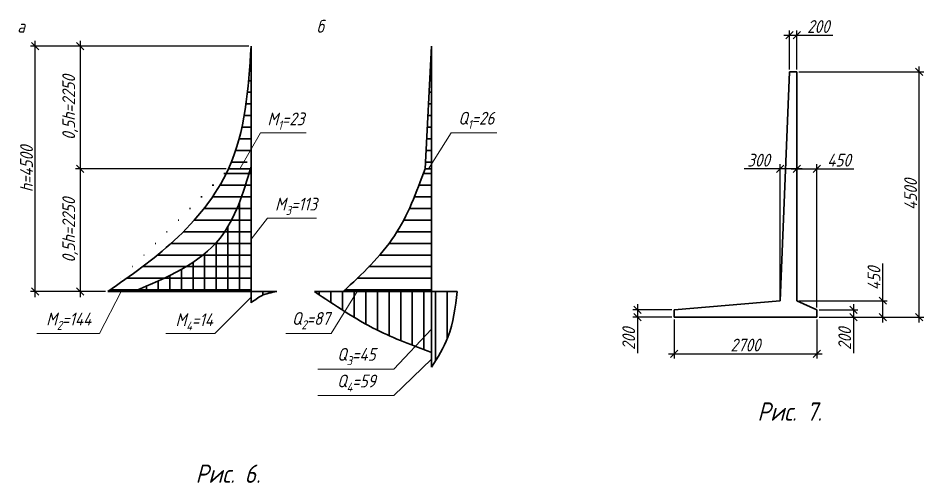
# Model space of a CAD drawing. Header units: millimetres. Extents: x -1004 to 900128, y -352756 to 107728.
# Drawn here: x 260213 to 284957, y -24709 to -12016 of the extents above; entities that cross this region are included whole.
import ezdxf

# ---------------------------------------------------------------- set-up
doc = ezdxf.new("R2010")
doc.units = ezdxf.units.MM
for name, color, linetype, lineweight in [('basic', 95, 'Continuous', 30), ('size', 45, 'Continuous', 20), ('text', 13, 'Continuous', 20), ('thick', 42, 'Continuous', 35), ('thin', 153, 'Continuous', 18)]:
    doc.layers.add(name, color=color, linetype=linetype, lineweight=lineweight)
doc.styles.add('Structures', font='isocpeur.ttf', dxfattribs={"width": 0.85, "oblique": 15})
doc.styles.add('structures 5', font='isocpeur.ttf', dxfattribs={"width": 0.85, "oblique": 15, "height": 5})
doc.dimstyles.new('structures 3.5', dxfattribs={"dimtxt": 3.5, "dimasz": 2, "dimexe": 1.25, "dimexo": 0.625, "dimtad": 1, "dimtxsty": 'Structures', "dimblk": 'OBLIQUE', "dimcen": 2.5, "dimdle": 1.5, "dimadec": 0, "dimazin": 0, "dimtfac": 1, "dimtmove": 0, "dimatfit": 3, "dimfxl": 1, "dimarcsym": 0})
pattern_1 = [(90, (171328.5739998909, -24519.23185098174), (-317.5, 0), [])]

# ---------------------------------------------------------------- blocks, each defined once
blk = doc.blocks.new('_Oblique')
at = {"color": 0, "linetype": 'ByBlock', "lineweight": -2}
blk.add_line((-0.5, -0.5), (0.5, 0.5), dxfattribs=at)
blk = doc.blocks.new('*D181')
at = {"layer": 'Defpoints', "color": 0, "transparency": 16777216}
for p in [(260679.7053703979, -12783.78318575049), (266576.8345583084, -12783.78318575049), (262661.8345583084, -19483.78318575049)]:
    blk.add_point(p, dxfattribs=at)
at = {"layer": 'size', "color": 0, "lineweight": -2, "transparency": 16777216}
for p, q in [((266514.3345583084, -12783.78318575049), (260554.7053703979, -12783.78318575049)), ((260679.7053703979, -19633.78318575049), (260679.7053703979, -12633.78318575049)), ((262599.3345583084, -19483.78318575049), (260554.7053703979, -19483.78318575049))]:
    blk.add_line(p, q, dxfattribs=at)
at = {"layer": 'size', "color": 0, "lineweight": -2, "transparency": 16777216, "xscale": 200, "yscale": 200, "zscale": 200}
for p, rotation in [((260679.7053703979, -12783.78318575049), 90), ((260679.7053703979, -19483.78318575049), 270)]:
    blk.add_blockref('_Oblique', p, dxfattribs=dict(at, rotation=rotation))
at = {"layer": 'size', "color": 0, "transparency": 16777216, "insert": (260442.2053703979, -16133.78318575056), "char_height": 350, "attachment_point": 5, "rotation": 90, "style": 'Structures'}
blk.add_mtext('h=4500', dxfattribs=at)
blk = doc.blocks.new('*D182')
at = {"layer": 'Defpoints', "color": 0, "transparency": 16777216}
for p in [(266576.8345583084, -12783.78318575049), (261908.5739998916, -16133.78318575049), (265958.8345583084, -16133.78318575049)]:
    blk.add_point(p, dxfattribs=at)
at = {"layer": 'size', "color": 0, "lineweight": -2, "transparency": 16777216}
for p, q in [((266514.3345583084, -12783.78318575049), (261783.5739998916, -12783.78318575049)), ((261908.5739998916, -12633.78318575049), (261908.5739998916, -16283.78318575049)), ((265896.3345583084, -16133.78318575049), (261783.5739998916, -16133.78318575049))]:
    blk.add_line(p, q, dxfattribs=at)
at = {"layer": 'size', "color": 0, "lineweight": -2, "transparency": 16777216, "xscale": 200, "yscale": 200, "zscale": 200}
for p, rotation in [((261908.5739998916, -12783.78318575049), 90), ((261908.5739998916, -16133.78318575049), 270)]:
    blk.add_blockref('_Oblique', p, dxfattribs=dict(at, rotation=rotation))
at = {"layer": 'size', "color": 0, "transparency": 16777216, "insert": (261636.0739998915, -14458.78318575056), "char_height": 350, "attachment_point": 5, "rotation": 90, "style": 'Structures'}
blk.add_mtext('0,5h=2250', dxfattribs=at)
blk = doc.blocks.new('*D183')
at = {"layer": 'Defpoints', "color": 0, "transparency": 16777216}
for p in [(262498.5739998911, -16133.7831857505), (261908.5739998915, -19483.78318575049), (262661.8345583084, -19483.78318575049)]:
    blk.add_point(p, dxfattribs=at)
at = {"layer": 'size', "color": 0, "lineweight": -2, "transparency": 16777216}
for p, q in [((261908.5739998915, -15983.7831857505), (261908.5739998915, -19633.78318575049)), ((262436.0739998911, -16133.7831857505), (261783.5739998915, -16133.7831857505)), ((262599.3345583084, -19483.78318575049), (261783.5739998915, -19483.78318575049))]:
    blk.add_line(p, q, dxfattribs=at)
at = {"layer": 'size', "color": 0, "lineweight": -2, "transparency": 16777216, "xscale": 200, "yscale": 200, "zscale": 200}
for p, rotation in [((261908.5739998915, -16133.7831857505), 90), ((261908.5739998915, -19483.78318575049), 270)]:
    blk.add_blockref('_Oblique', p, dxfattribs=dict(at, rotation=rotation))
at = {"layer": 'size', "color": 0, "transparency": 16777216, "insert": (261636.0739998915, -17808.78318575056), "char_height": 350, "attachment_point": 5, "rotation": 90, "style": 'Structures'}
blk.add_mtext('0,5h=2250', dxfattribs=at)
blk = doc.blocks.new('*D184')
at = {"layer": 'Defpoints', "color": 0, "transparency": 16777216}
for p in [(282031.7658444098, -19982.86355112235), (282031.7658444098, -20182.86355112235), (283031.7658444098, -20182.86355112235)]:
    blk.add_point(p, dxfattribs=at)
at = {"layer": 'size', "color": 0, "lineweight": -2, "transparency": 16777216}
for p, q in [((282094.2658444098, -19982.86355112235), (283156.7658444098, -19982.86355112235)), ((283031.7658444098, -19832.86355112235), (283031.7658444098, -20182.86355112235)), ((282094.2658444098, -20182.86355112235), (283156.7658444098, -20182.86355112235)), ((283031.7658444098, -20182.86355112235), (283031.7658444098, -21166.89576847324))]:
    blk.add_line(p, q, dxfattribs=at)
at = {"layer": 'size', "color": 0, "lineweight": -2, "transparency": 16777216, "xscale": 200, "yscale": 200, "zscale": 200}
for p, rotation in [((283031.7658444098, -19982.86355112235), 90), ((283031.7658444098, -20182.86355112235), 270)]:
    blk.add_blockref('_Oblique', p, dxfattribs=dict(at, rotation=rotation))
at = {"layer": 'size', "color": 0, "transparency": 16777216, "insert": (282794.2658444098, -20774.87965979787), "char_height": 350, "attachment_point": 5, "rotation": 90, "style": 'Structures'}
blk.add_mtext('200', dxfattribs=at)
blk = doc.blocks.new('*D185')
at = {"layer": 'Defpoints', "color": 0, "transparency": 16777216}
for p in [(278131.7658444097, -20182.86355112234), (282031.7658444097, -20182.86355112234), (282031.7658444097, -21182.86355112234)]:
    blk.add_point(p, dxfattribs=at)
at = {"layer": 'size', "color": 0, "lineweight": -2, "transparency": 16777216}
for p, q in [((278131.7658444097, -20245.36355112234), (278131.7658444097, -21307.86355112234)), ((282031.7658444097, -20245.36355112234), (282031.7658444097, -21307.86355112234)), ((277981.7658444097, -21182.86355112234), (282181.7658444097, -21182.86355112234))]:
    blk.add_line(p, q, dxfattribs=at)
at = {"layer": 'size', "color": 0, "lineweight": -2, "transparency": 16777216, "xscale": 200, "yscale": 200, "zscale": 200, "rotation": 180}
blk.add_blockref('_Oblique', (278131.7658444097, -21182.86355112234), dxfattribs=at)
at = {"layer": 'size', "color": 0, "lineweight": -2, "transparency": 16777216, "xscale": 200, "yscale": 200, "zscale": 200}
blk.add_blockref('_Oblique', (282031.7658444097, -21182.86355112234), dxfattribs=at)
at = {"layer": 'size', "color": 0, "transparency": 16777216, "insert": (280081.7658444097, -20945.36355112234), "char_height": 350, "attachment_point": 5, "style": 'Structures'}
blk.add_mtext('2700', dxfattribs=at)
blk = doc.blocks.new('*D186')
at = {"layer": 'Defpoints', "color": 0, "transparency": 16777216}
for p in [(278131.7658444098, -19982.86355112235), (277131.7658444098, -20182.86355112235), (278131.7658444098, -20182.86355112235)]:
    blk.add_point(p, dxfattribs=at)
at = {"layer": 'size', "color": 0, "lineweight": -2, "transparency": 16777216}
for p, q in [((278069.2658444098, -19982.86355112235), (277006.7658444098, -19982.86355112235)), ((277131.7658444098, -19832.86355112235), (277131.7658444098, -20182.86355112235)), ((278069.2658444098, -20182.86355112235), (277006.7658444098, -20182.86355112235)), ((277131.7658444098, -20182.86355112235), (277131.7658444098, -21166.89576847324))]:
    blk.add_line(p, q, dxfattribs=at)
at = {"layer": 'size', "color": 0, "lineweight": -2, "transparency": 16777216, "xscale": 200, "yscale": 200, "zscale": 200}
for p, rotation in [((277131.7658444098, -19982.86355112235), 90), ((277131.7658444098, -20182.86355112235), 270)]:
    blk.add_blockref('_Oblique', p, dxfattribs=dict(at, rotation=rotation))
at = {"layer": 'size', "color": 0, "transparency": 16777216, "insert": (276894.2658444098, -20774.87965979787), "char_height": 350, "attachment_point": 5, "rotation": 90, "style": 'Structures'}
blk.add_mtext('200', dxfattribs=at)
blk = doc.blocks.new('*D187')
at = {"layer": 'Defpoints', "color": 0, "transparency": 16777216}
for p in [(281481.7658444098, -19732.86355112235), (283831.7658444098, -19732.86355112235), (282031.7658444098, -20182.86355112235)]:
    blk.add_point(p, dxfattribs=at)
at = {"layer": 'size', "color": 0, "lineweight": -2, "transparency": 16777216}
for p, q in [((283831.7658444098, -19732.86355112235), (283831.7658444098, -18719.08133377145)), ((281544.2658444098, -19732.86355112235), (283956.7658444098, -19732.86355112235)), ((283831.7658444098, -20332.86355112235), (283831.7658444098, -19732.86355112235)), ((282094.2658444098, -20182.86355112235), (283956.7658444098, -20182.86355112235))]:
    blk.add_line(p, q, dxfattribs=at)
at = {"layer": 'size', "color": 0, "lineweight": -2, "transparency": 16777216, "xscale": 200, "yscale": 200, "zscale": 200}
for p, rotation in [((283831.7658444098, -19732.86355112235), 90), ((283831.7658444098, -20182.86355112235), 270)]:
    blk.add_blockref('_Oblique', p, dxfattribs=dict(at, rotation=rotation))
at = {"layer": 'size', "color": 0, "transparency": 16777216, "insert": (283594.2658444098, -19125.97244244698), "char_height": 350, "attachment_point": 5, "rotation": 90, "style": 'Structures'}
blk.add_mtext('450', dxfattribs=at)
blk = doc.blocks.new('*D188')
at = {"layer": 'Defpoints', "color": 0, "transparency": 16777216}
for p in [(281481.7658444098, -13482.86355112235), (284831.7658444101, -13482.86355112234), (282031.7658444098, -20182.86355112235)]:
    blk.add_point(p, dxfattribs=at)
at = {"layer": 'size', "color": 0, "lineweight": -2, "transparency": 16777216}
for p, q in [((284831.7658444101, -20332.86355112235), (284831.7658444101, -13332.86355112234)), ((281544.2658444098, -13482.86355112235), (284956.7658444101, -13482.86355112234)), ((282094.2658444098, -20182.86355112235), (284956.7658444101, -20182.86355112235))]:
    blk.add_line(p, q, dxfattribs=at)
at = {"layer": 'size', "color": 0, "lineweight": -2, "transparency": 16777216, "xscale": 200, "yscale": 200, "zscale": 200}
for p, rotation in [((284831.7658444101, -13482.86355112234), 90), ((284831.7658444101, -20182.86355112235), 270)]:
    blk.add_blockref('_Oblique', p, dxfattribs=dict(at, rotation=rotation))
at = {"layer": 'size', "color": 0, "transparency": 16777216, "insert": (284594.26584441, -16832.86355112242), "char_height": 350, "attachment_point": 5, "rotation": 90, "style": 'Structures'}
blk.add_mtext('4500', dxfattribs=at)
blk = doc.blocks.new('*D189')
at = {"layer": 'Defpoints', "color": 0, "transparency": 16777216}
for p in [(282031.7658444097, -16132.86355112234), (281481.7658444097, -19732.86355112234), (282031.7658444097, -19982.86355112234)]:
    blk.add_point(p, dxfattribs=at)
at = {"layer": 'size', "color": 0, "lineweight": -2, "transparency": 16777216}
for p, q in [((281481.7658444097, -19670.36355112234), (281481.7658444097, -16007.86355112234)), ((282031.7658444097, -19920.36355112234), (282031.7658444097, -16007.86355112234)), ((281331.7658444097, -16132.86355112234), (282031.7658444097, -16132.86355112234)), ((282031.7658444097, -16132.86355112234), (283045.5480617606, -16132.86355112234))]:
    blk.add_line(p, q, dxfattribs=at)
at = {"layer": 'size', "color": 0, "lineweight": -2, "transparency": 16777216, "xscale": 200, "yscale": 200, "zscale": 200, "rotation": 180}
blk.add_blockref('_Oblique', (281481.7658444097, -16132.86355112234), dxfattribs=at)
at = {"layer": 'size', "color": 0, "lineweight": -2, "transparency": 16777216, "xscale": 200, "yscale": 200, "zscale": 200}
blk.add_blockref('_Oblique', (282031.7658444097, -16132.86355112234), dxfattribs=at)
at = {"layer": 'size', "color": 0, "transparency": 16777216, "insert": (282638.6569530852, -15895.36355112234), "char_height": 350, "attachment_point": 5, "style": 'Structures'}
blk.add_mtext('450', dxfattribs=at)
blk = doc.blocks.new('*D190')
at = {"layer": 'Defpoints', "color": 0, "transparency": 16777216}
for p in [(281031.7658444097, -16132.86355112234), (281031.7658444097, -19732.86355112234), (281481.7658444097, -19732.86355112234)]:
    blk.add_point(p, dxfattribs=at)
at = {"layer": 'size', "color": 0, "lineweight": -2, "transparency": 16777216}
for p, q in [((281031.7658444097, -19670.36355112234), (281031.7658444097, -16007.86355112234)), ((281481.7658444097, -19670.36355112234), (281481.7658444097, -16007.86355112234)), ((281031.7658444097, -16132.86355112234), (280047.7336270588, -16132.86355112234)), ((281631.7658444097, -16132.86355112234), (281031.7658444097, -16132.86355112234))]:
    blk.add_line(p, q, dxfattribs=at)
at = {"layer": 'size', "color": 0, "lineweight": -2, "transparency": 16777216, "xscale": 200, "yscale": 200, "zscale": 200, "rotation": 180}
blk.add_blockref('_Oblique', (281031.7658444097, -16132.86355112234), dxfattribs=at)
at = {"layer": 'size', "color": 0, "lineweight": -2, "transparency": 16777216, "xscale": 200, "yscale": 200, "zscale": 200}
blk.add_blockref('_Oblique', (281481.7658444097, -16132.86355112234), dxfattribs=at)
at = {"layer": 'size', "color": 0, "transparency": 16777216, "insert": (280439.7497357343, -15895.36355112234), "char_height": 350, "attachment_point": 5, "style": 'Structures'}
blk.add_mtext('300', dxfattribs=at)
blk = doc.blocks.new('*D191')
at = {"layer": 'Defpoints', "color": 0, "transparency": 16777216}
for p in [(281481.7658444097, -12482.86355112234), (281281.7658444097, -13482.86355112234), (281481.7658444097, -13482.86355112234)]:
    blk.add_point(p, dxfattribs=at)
at = {"layer": 'size', "color": 0, "lineweight": -2, "transparency": 16777216}
for p, q in [((281281.7658444097, -13420.36355112234), (281281.7658444097, -12357.86355112234)), ((281481.7658444097, -13420.36355112234), (281481.7658444097, -12357.86355112234)), ((281131.7658444097, -12482.86355112234), (281481.7658444097, -12482.86355112234)), ((281481.7658444097, -12482.86355112234), (282465.7980617606, -12482.86355112234))]:
    blk.add_line(p, q, dxfattribs=at)
at = {"layer": 'size', "color": 0, "lineweight": -2, "transparency": 16777216, "xscale": 200, "yscale": 200, "zscale": 200, "rotation": 180}
blk.add_blockref('_Oblique', (281281.7658444097, -12482.86355112234), dxfattribs=at)
at = {"layer": 'size', "color": 0, "lineweight": -2, "transparency": 16777216, "xscale": 200, "yscale": 200, "zscale": 200}
blk.add_blockref('_Oblique', (281481.7658444097, -12482.86355112234), dxfattribs=at)
at = {"layer": 'size', "color": 0, "transparency": 16777216, "insert": (282073.7819530852, -12245.36355112234), "char_height": 350, "attachment_point": 5, "style": 'Structures'}
blk.add_mtext('200', dxfattribs=at)

msp = doc.modelspace()

# ---------------------------------------------------------------- hatches: boundary and pattern name
at = {"layer": 'basic'}
h = msp.add_hatch(dxfattribs=at)
h.set_pattern_fill('ANSI31', color=256, scale=100, angle=315)
h.set_pattern_definition([(0, (171328.5739998909, -24519.23185098174), (8.526512829121202e-14, 317.5), [])])
edge = h.paths.add_edge_path()
edge.add_line((266576.8345583083, -16133.78318575049), (265958.8345583083, -16133.78318575049))
edge.add_spline(control_points=[(265958.8345583083, -16133.78318575049), (265622.628109789, -16869.87170111737), (264581.496200201, -18146.94964500262), (263286.2794778044, -19048.92586792188), (262661.8345583083, -19483.78318575049)], knot_values=[0, 0, 0, 9.094947017729282e-13, 2456.252634354829, 4742.864074920832, 4742.864074920832, 4742.864074920832, 4742.864074920832], degree=3, periodic=0)
edge.add_line((262661.8345583083, -19483.78318575049), (266576.8345583083, -19483.78318575049))
edge.add_line((266576.8345583083, -19483.78318575049), (266576.8345583083, -16133.78318575049))
edge = h.paths.add_edge_path()
edge.add_spline(control_points=[(266576.8345583083, -12783.78318575049), (266500.9734911254, -13948.35011200255), (266425.1124239425, -15112.91703825461), (265958.8345583083, -16133.78318575049)], knot_values=[0, 0, 0, 0, 3406.526676836684, 3406.526676836684, 3406.526676836684, 3406.526676836684], degree=3, periodic=0)
edge.add_line((265958.8345583083, -16133.78318575049), (266267.8345583083, -16133.78318575049))
edge.add_line((266267.8345583083, -16133.78318575049), (266576.8345583083, -15845.01501155886))
edge.add_line((266576.8345583083, -15845.01501155886), (266576.8345583083, -12783.78318575048))
h = msp.add_hatch(dxfattribs=at)
h.set_pattern_fill('ANSI31', color=256, scale=100, angle=315)
h.set_pattern_definition([(0, (169698.5739998909, -24519.23185098174), (8.526512829121202e-14, 317.5), [])])
edge = h.paths.add_edge_path()
edge.add_line((271508.5739998909, -16133.78318575049), (271333.5739998909, -16133.78318575049))
edge.add_spline(control_points=[(271333.5739998909, -16133.78318575049), (271096.1955816908, -16770.62207354584), (270614.3034638741, -18063.4423841479), (269605.4630547835, -19005.68571491339), (269093.5739998909, -19483.78318575049)], knot_values=[0, 0, 0, 0, 2009.443412837147, 4079.288038007142, 4079.288038007142, 4079.288038007142, 4079.288038007142], degree=3, periodic=0)
edge.add_line((269093.5739998909, -19483.78318575049), (271508.5739998909, -19483.78318575049))
edge.add_line((271508.5739998909, -19483.78318575049), (271508.5739998909, -16133.78318575049))
h.paths.add_polyline_path([(271508.5739998909, -12783.78318575049), (271333.5739998909, -16133.78318575049), (271508.5739998909, -16133.78318575049)])
h = msp.add_hatch(dxfattribs=at)
h.set_pattern_fill('ANSI31', color=256, scale=100, angle=45)
h.set_pattern_definition(pattern_1)
edge = h.paths.add_edge_path()
edge.add_line((266576.8345583083, -16133.78318575049), (266560.5797774814, -16133.78318575049))
edge.add_spline(control_points=[(266560.5797774814, -16133.78318575046), (266352.518565673, -16824.6186307151), (265854.5913243153, -18428.87276959221), (264278.4879232224, -19099.90227400752), (263376.8345583083, -19483.78318575049)], knot_values=[53.91940055703866, 53.91940055703866, 53.91940055703866, 53.91940055703866, 2123.558099905938, 4890.400115360955, 4890.400115360955, 4890.400115360955, 4890.400115360955], degree=3, periodic=0)
edge.add_line((263376.8345583083, -19483.78318575049), (266576.8345583083, -19483.78318575049))
edge.add_line((266576.8345583083, -19483.78318575049), (266576.8345583083, -16133.78318575049))
h = msp.add_hatch(dxfattribs=at)
h.set_pattern_fill('ANSI31', color=256, scale=100, angle=45)
h.set_pattern_definition(pattern_1)
edge = h.paths.add_edge_path()
edge.add_spline(control_points=[(266576.8345583083, -19795.78318575049), (266667.1093968801, -19722.5222803351), (266871.4089664007, -19556.72667575881), (267131.6098803027, -19509.91176534808), (267276.8345583083, -19483.78318575049)], knot_values=[0, 0, 0, 0, 343.5251666801979, 777.4264100885371, 777.4264100885371, 777.4264100885371, 777.4264100885371], degree=3, periodic=0)
edge.add_line((267276.8345583083, -19483.78318575049), (266576.8345583083, -19483.78318575049))
edge.add_line((266576.8345583083, -19483.78318575049), (266576.8345583083, -19795.78318575049))
h = msp.add_hatch(dxfattribs=at)
h.set_pattern_fill('ANSI31', color=256, scale=100, angle=45)
h.set_pattern_definition([(90, (169698.5739998909, -24519.23185098174), (-317.5, 0), [])])
edge = h.paths.add_edge_path()
edge.add_line((269093.5739998909, -19483.78318575049), (268308.5739998909, -19483.78318575049))
edge.add_spline(control_points=[(268308.5739998909, -19483.78318575049), (268861.9502762266, -19858.33162153225), (269865.3264532325, -20537.45899592335), (270999.7853634664, -20959.50263481467), (271508.5739998909, -21148.78318575049)], knot_values=[0, 0, 0, 0, 1995.736182874333, 3618.648335892399, 3618.648335892399, 3618.648335892399, 3618.648335892399], degree=3, periodic=0)
edge.add_line((271508.5739998909, -21148.78318575049), (271508.5739998909, -19483.78318575049))
edge.add_line((271508.5739998909, -19483.78318575049), (269093.5739998909, -19483.78318575049))
edge = h.paths.add_edge_path()
edge.add_spline(control_points=[(271508.5739998909, -21552.78082174747), (271674.5228783984, -21284.81703917459), (272066.0314691693, -20652.63365935136), (272156.4697967471, -19911.03828086384), (272208.5739998909, -19483.78318575049)], knot_values=[0, 0, 0, 0, 935.4950492465687, 2207.031175490182, 2207.031175490182, 2207.031175490182, 2207.031175490182], degree=3, periodic=0)
edge.add_line((272208.5739998909, -19483.78318575049), (271508.5739998909, -19483.78318575049))
edge.add_line((271508.5739998909, -19483.78318575049), (271508.5739998909, -21552.78082174747))

# ---------------------------------------------------------------- linework, layer by layer
for p, q in [((271333.5739998909, -16133.78318575049), (271508.5739998909, -12783.78318575049)), ((281281.7658444097, -13482.86355112234), (281031.7658444097, -19732.86355112234)), ((281481.7658444097, -13482.86355112234), (281281.7658444097, -13482.86355112234)), ((281481.7658444097, -13482.86355112234), (281481.7658444097, -19732.86355112234)), ((266576.8345583083, -19483.78318575049), (266576.8345583083, -16079.78318575049)), ((266576.8345583083, -16133.78318575049), (265958.8345583083, -16133.78318575049)), ((271508.5739998909, -16133.78318575049), (271333.5739998909, -16133.78318575049)), ((266576.8345583083, -19483.78318575049), (262661.8345583083, -19483.78318575049)), ((266576.8345583083, -19483.78318575049), (266576.8345583083, -19795.78318575049)), ((271508.5739998909, -19483.78318575049), (269093.5739998909, -19483.78318575049)), ((271508.5739998909, -19483.78318575049), (271508.5739998909, -21552.78082174747)), ((278131.7658444097, -19982.86355112234), (281031.7658444097, -19732.86355112234)), ((282031.7658444097, -19982.86355112234), (281481.7658444097, -19732.86355112234)), ((278131.7658444097, -19982.86355112234), (278131.7658444097, -20182.86355112234)), ((282031.7658444097, -20182.86355112234), (282031.7658444097, -19982.86355112234)), ((278131.7658444097, -20182.86355112234), (282031.7658444097, -20182.86355112234))]:
    msp.add_line(p, q, dxfattribs=at)
for points in [[(262661.8345583083, -19483.78318575049), (264476.1108600368, -18092.02408981697), (265958.8345583083, -16133.78318575049), (266576.8345583083, -12783.78318575049)], [(266576.8345583083, -16079.78318575049), (265728.9370108867, -18026.7214879965), (263376.8345583083, -19483.78318575049)], [(271333.5739998909, -16133.78318575049), (270493.5739998909, -17959.23185098174), (269093.5739998909, -19483.78318575049)], [(266576.8345583083, -19795.78318575049), (266858.5739998909, -19599.23185098174), (267276.8345583083, -19483.78318575049)], [(271508.5739998909, -21148.78318575049), (270008.5739998909, -20529.23185098174), (268308.5739998909, -19483.78318575049)], [(271508.5739998909, -21552.78082174747), (271952.3285265332, -20729.23185098174), (272208.5739998909, -19483.78318575049)]]:
    msp.add_spline(points, degree=3, dxfattribs=at)
at = {"layer": 'thick'}
for p, q in [((266576.8345583083, -12783.78318575049), (266576.8345583083, -19483.78318575049)), ((271508.5739998909, -19483.78318575049), (271508.5739998909, -12783.78318575049)), ((263376.8345583083, -19483.78318575049), (267276.8345583083, -19483.78318575049)), ((268308.5739998909, -19483.78318575049), (272208.5739998909, -19483.78318575049))]:
    msp.add_line(p, q, dxfattribs=at)
at = {"layer": 'thin'}
for p, q in [((266267.8345583083, -16133.78318575049), (266838.5739998909, -15148.38882563633)), ((266838.5739998909, -15148.38882563633), (268085.316194532, -15148.38882563633)), ((272039.5019375182, -15148.38882563633), (271421.0739998909, -16133.78318575049)), ((272039.5019375182, -15148.38882563633), (273286.2441321594, -15148.38882563633)), ((267028.5739998909, -17475.37937834687), (266576.8345583083, -18051.73041425731)), ((267028.5739998909, -17475.37937834687), (268362.4523297441, -17475.37937834687)), ((263028.7142165402, -19483.78318575049), (262433.4810163196, -20632.6364962137)), ((268768.5739998909, -20632.6364962137), (269478.5739998909, -19483.78318575049)), ((265582.4523297441, -20632.6364962137), (266576.8345583083, -19639.78318575049)), ((270473.6874502364, -21599.23185098174), (271508.5739998909, -20509.23185098174)), ((262433.4810163196, -20632.6364962137), (260724.5297064858, -20632.6364962137)), ((264248.5739998909, -20632.6364962137), (265582.4523297441, -20632.6364962137)), ((267521.8318052497, -20632.6364962137), (268768.5739998909, -20632.6364962137)), ((270473.6874502364, -22325.75918484075), (271508.5739998909, -21334.20947507341)), ((268398.5739998909, -21599.23185098174), (270473.6874502364, -21599.23185098174)), ((268398.5739998909, -22325.75918484075), (270473.6874502364, -22325.75918484075))]:
    msp.add_line(p, q, dxfattribs=at)

# ---------------------------------------------------------------- texts
at = {"layer": 'text', "attachment_point": 5, "style": 'structures 5'}
for s, insert, char_height, width in [('\\A1;б', (268465.0878454379, -12239.42124492113), 350, 361.7927245815808), ('\\A1;а', (260295.0878454379, -12239.42124492113), 350, 361.7927245815808), ('\\A1;M{\\H0.7x;\\S^ 1;}=23', (267528.4380222663, -14828.61067233954), 350, 1401.583920005622), ('\\A1;Q{\\H0.7x;\\S^ 1;}=26', (272729.3659598937, -14809.23185098174), 350, 1401.583920005622), ('\\A1;M{\\H0.7x;\\S^ 3;}=113', (267805.5741574783, -17155.60122505008), 350, 1401.583920005622), ('\\A1;M{\\H0.7x;\\S^ 2;}=144', (261595.2348831088, -20294.84606965272), 350, 1514.967067832156), ('\\A1;M{\\H0.7x;\\S^ 4;}=14', (265025.5741574783, -20312.85834291691), 350, 1401.583920005622), ('\\A1;Q{\\H0.7x;\\S^ 2;}=87', (268211.6958276252, -20279.23185098174), 350, 1401.583920005622), ('\\A1;\\pxt3;Q{\\H0.7x;\\S^ 3;}=45', (269453.6874502364, -21259.23185098174), 350, 1401.583920005622), ('\\A1;\\pxt3;Q{\\H0.7x;\\S^ 4;}=59', (269453.6874502364, -21985.75918484075), 350, 1401.583920005622), ('Рис. 7.', (281289.7146000453, -22762.67415718295), 500, 2515.897511271251), ('Рис. 6.', (265945.0878454379, -24459.42124492113), 500, 2515.897511271251)]:
    msp.add_mtext(s, dxfattribs=dict(at, insert=insert, char_height=char_height, width=width))

# ---------------------------------------------------------------- dimensions: what is measured, and where the dimension line sits
at = {"layer": 'size'}
dim = msp.add_linear_dim(base=(281481.7658444097, -12482.86355112234), p1=(281281.7658444097, -13482.86355112234), p2=(281481.7658444097, -13482.86355112234), dimstyle='structures 3.5', dxfattribs=at)
dim.commit()
dim.dimension.update_dxf_attribs({"geometry": '*D191', "text_midpoint": (282073.7819530852, -12245.36355112234)})
for base, p1, p2, text, picture, middle in [((260679.7053703979, -12783.78318575049), (262661.8345583083, -19483.78318575049), (266576.8345583083, -12783.78318575048), 'h=4500', '*D181', (260442.2053703979, -16133.78318575056)), ((261908.5739998916, -16133.78318575049), (266576.8345583083, -12783.78318575048), (265958.8345583083, -16133.78318575049), '0,5h=2250', '*D182', (261636.0739998915, -14458.78318575056)), ((284831.7658444101, -13482.86355112234), (282031.7658444097, -20182.86355112234), (281481.7658444097, -13482.86355112234), '4500', '*D188', (284594.26584441, -16832.86355112242)), ((261908.5739998915, -19483.78318575049), (262498.573999891, -16133.78318575049), (262661.8345583083, -19483.78318575049), '0,5h=2250', '*D183', (261636.0739998915, -17808.78318575056))]:
    dim = msp.add_linear_dim(base=base, p1=p1, p2=p2, angle=90, text=text, dimstyle='structures 3.5', dxfattribs=at)
    dim.commit()
    dim.dimension.update_dxf_attribs({"geometry": picture, "text_midpoint": middle})
for base, p1, p2, text, picture, middle in [((281031.7658444097, -16132.86355112234), (281481.7658444097, -19732.86355112234), (281031.7658444097, -19732.86355112234), '300', '*D190', (280439.7497357343, -15895.36355112234)), ((282031.7658444097, -16132.86355112234), (281481.7658444097, -19732.86355112234), (282031.7658444097, -19982.86355112234), '450', '*D189', (282638.6569530852, -15895.36355112234)), ((282031.7658444097, -21182.86355112234), (278131.7658444097, -20182.86355112234), (282031.7658444097, -20182.86355112234), '2700', '*D185', (280081.7658444097, -20945.36355112234))]:
    dim = msp.add_linear_dim(base=base, p1=p1, p2=p2, text=text, dimstyle='structures 3.5', dxfattribs=at)
    dim.commit()
    dim.dimension.update_dxf_attribs({"geometry": picture, "text_midpoint": middle})
for base, p1, p2, picture, middle in [((283831.7658444098, -19732.86355112235), (282031.7658444097, -20182.86355112234), (281481.7658444097, -19732.86355112234), '*D187', (283594.2658444098, -19125.97244244698)), ((277131.7658444098, -20182.86355112235), (278131.7658444097, -19982.86355112234), (278131.7658444097, -20182.86355112234), '*D186', (276894.2658444098, -20774.87965979787)), ((283031.7658444098, -20182.86355112235), (282031.7658444097, -19982.86355112234), (282031.7658444097, -20182.86355112234), '*D184', (282794.2658444098, -20774.87965979787))]:
    dim = msp.add_linear_dim(base=base, p1=p1, p2=p2, angle=90, dimstyle='structures 3.5', dxfattribs=at)
    dim.commit()
    dim.dimension.update_dxf_attribs({"geometry": picture, "text_midpoint": middle})

doc.saveas('drawing.dxf')
